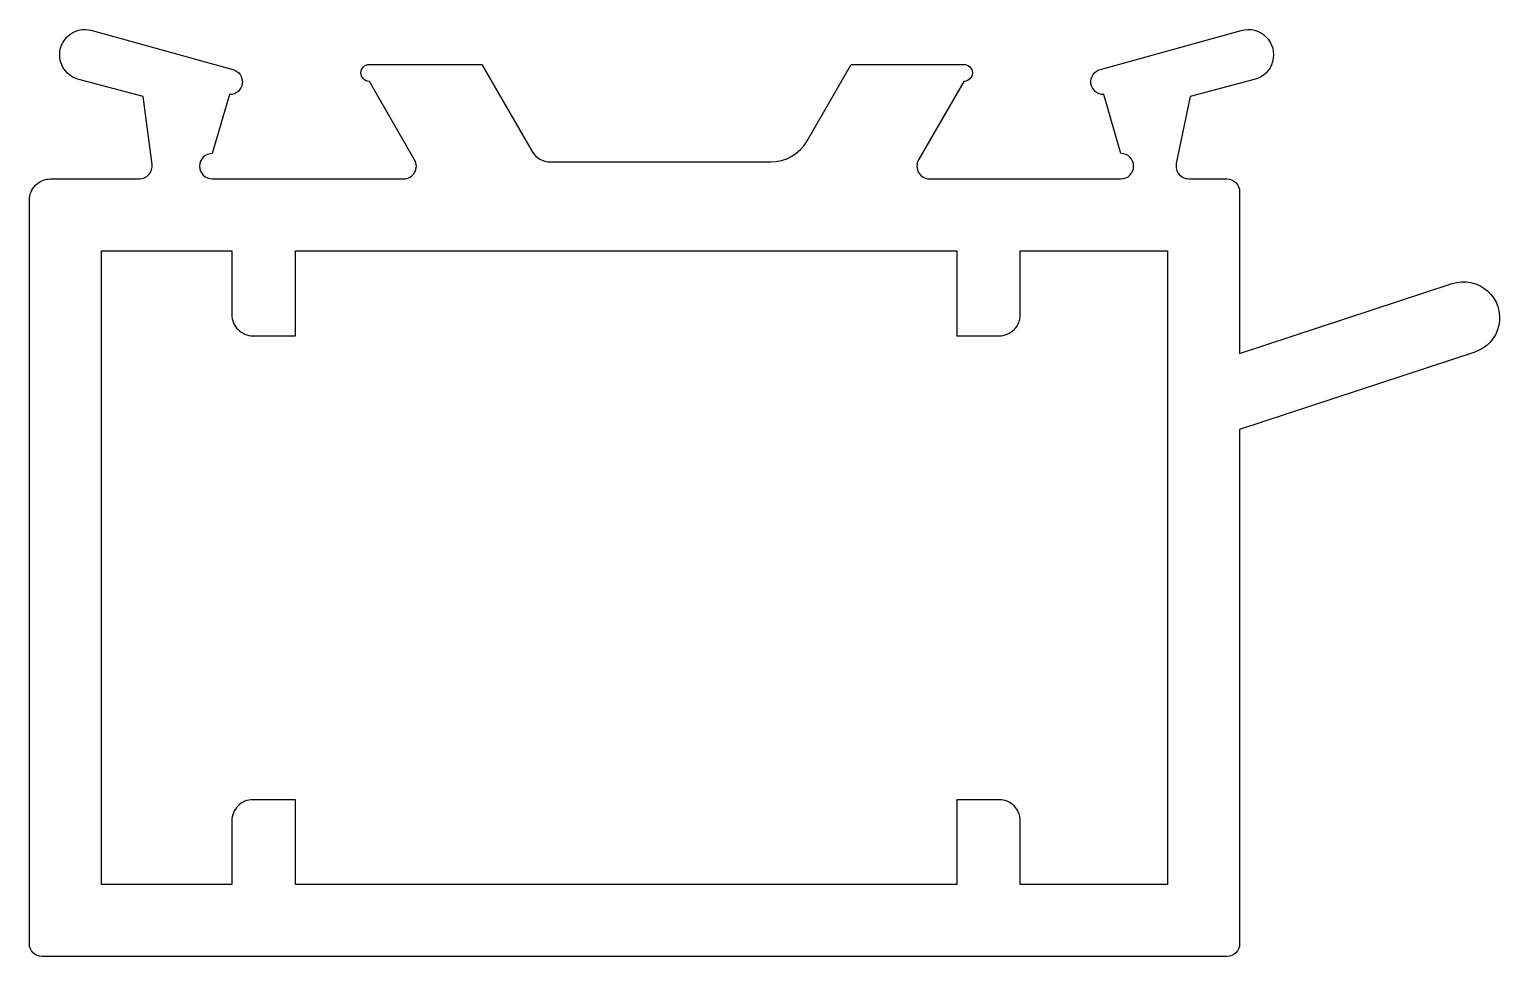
# Model space of a CAD drawing. Extents: x 372.5 to 407.2, y 220.2 to 242.1.
import ezdxf

# ---------------------------------------------------------------- set-up
doc = ezdxf.new("R2010")
doc.units = 0
doc.layers.get('0').update_dxf_attribs({"linetype": 'CONTINUOUS'})
doc.layers.add('ERCAN', color=220, linetype='CONTINUOUS')

msp = doc.modelspace()

# ---------------------------------------------------------------- linework, layer by layer
msp.add_lwpolyline([(389.961, 238.966, 0.267949), (390.827, 239.466), (391.866, 241.266), (394.522, 241.266, -1), (394.522, 240.866), (393.454, 239.016, 0.57735), (393.714, 238.566), (398.227, 238.566, 1), (398.227, 239.166), (397.821, 240.555, -0.888706), (397.746, 241.147), (401.06, 242.068, -1.019099), (401.373, 240.91), (399.862, 240.513), (399.533, 238.927), (399.53, 238.889, 0.437126), (399.829, 238.566), (400.727, 238.566, -0.414214), (401.027, 238.266), (401.027, 234.445), (406.044, 236.097, -1), (406.576, 234.483), (401.027, 232.655), (401.027, 220.526, -0.414214), (400.727, 220.226), (372.777, 220.226, -0.414214), (372.477, 220.526), (372.477, 238.066, -0.414214), (372.977, 238.566), (375.072, 238.566, 0.453261), (375.37, 238.905), (375.157, 240.513), (373.646, 240.91, -1.019099), (373.959, 242.068), (377.273, 241.147, -0.888706), (377.198, 240.555), (376.792, 239.166, 1), (376.792, 238.566), (381.305, 238.566, 0.57735), (381.565, 239.016), (380.497, 240.866, -1), (380.497, 241.266), (383.153, 241.266), (384.336, 239.216, 0.267949), (384.769, 238.966)], format="xyb", close=True)
at = {"layer": 'ERCAN', "color": 7}
msp.add_lwpolyline([(374.177, 236.866), (377.252, 236.866), (377.252, 235.366, 0.414214), (377.752, 234.866), (378.752, 234.866), (378.752, 236.866), (394.352, 236.866), (394.352, 234.866), (395.352, 234.866, 0.414214), (395.852, 235.366), (395.852, 236.866), (399.327, 236.866), (399.327, 221.926), (395.852, 221.926), (395.852, 223.426, 0.414214), (395.352, 223.926), (394.352, 223.926), (394.352, 221.926), (378.752, 221.926), (378.752, 223.926), (377.752, 223.926, 0.414214), (377.252, 223.426), (377.252, 221.926), (374.177, 221.926)], format="xyb", close=True, dxfattribs=at)

doc.saveas('drawing.dxf')
